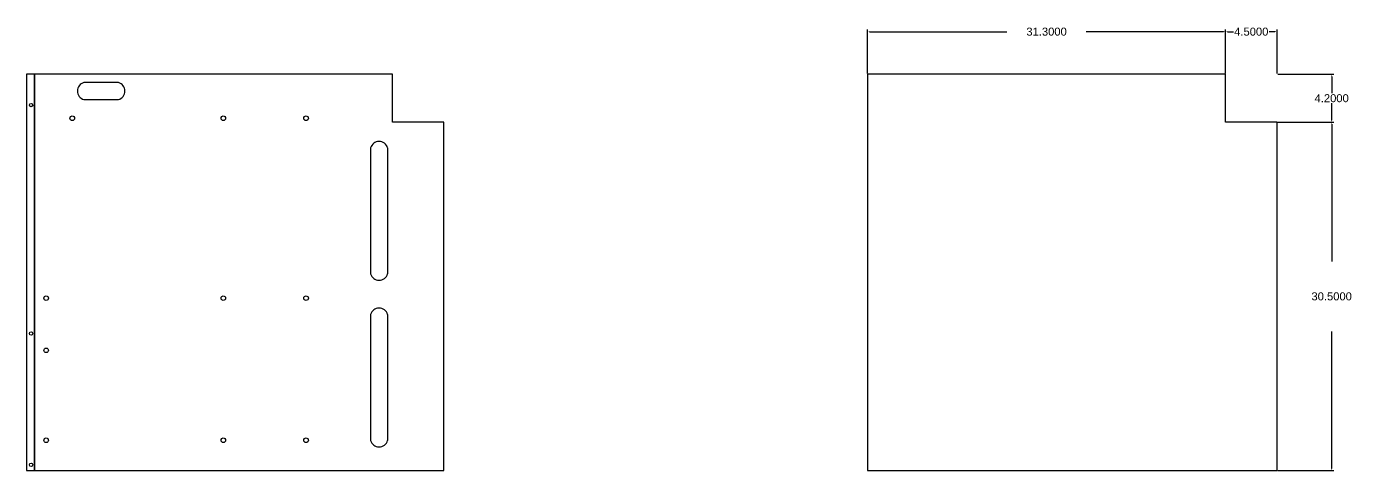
# Model space of a CAD drawing. Header units: millimetres. Extents: x 6 to 273, y 11 to 54.
# Drawn here: x 6.2 to 122.1, y 14.5 to 53.4 of the extents above; entities that cross this region are included whole.
import ezdxf

# ---------------------------------------------------------------- set-up
doc = ezdxf.new("R2010")
doc.units = ezdxf.units.MM
doc.header["$MEASUREMENT"] = 0
doc.linetypes.add('ACAD_ISO10W100', pattern=[18, 12, -3, 0, -3])
doc.layers.add('dim', color=3, linetype='ACAD_ISO10W100')
doc.layers.add('schita', color=2, linetype='Continuous')
doc.styles.get("Standard").update_dxf_attribs({"font": 'arial.ttf'})
doc.dimstyles.get("Standard").update_dxf_attribs({"dimtxt": 0.18, "dimasz": 0.18, "dimexe": 0.18, "dimexo": 0.0625, "dimgap": 0.09, "dimtad": 0, "dimtih": 1, "dimtoh": 1, "dimdec": 4, "dimzin": 0, "dimdsep": 46, "dimtxsty": 'Standard', "dimcen": 0.09, "dimadec": 0, "dimazin": 0, "dimtfac": 1, "dimtdec": 4, "dimtofl": 0, "dimtmove": 0, "dimatfit": 3, "dimfxl": 1, "dimtolj": 1, "dimtzin": 0, "dimarcsym": 0})

# ---------------------------------------------------------------- blocks, each defined once
blk = doc.blocks.new('*D1')
at = {"layer": 'Defpoints', "color": 0, "transparency": 16777216}
for p in [(115.58, 49.23), (115.58, 45.03), (120.36, 45.03)]:
    blk.add_point(p, dxfattribs=at)
at = {"layer": 'dim', "color": 0, "lineweight": -2, "transparency": 16777216}
for p, q in [((115.64, 49.23), (120.54, 49.23)), ((120.36, 49.05), (120.36, 47.58)), ((120.36, 45.21), (120.36, 46.69)), ((115.64, 45.03), (120.54, 45.03))]:
    blk.add_line(p, q, dxfattribs=at)
at = {"layer": 'dim', "color": 0, "transparency": 16777216}
for points in [[(120.33, 49.05), (120.39, 49.05), (120.36, 49.23)], [(120.33, 45.21), (120.39, 45.21), (120.36, 45.03)]]:
    blk.add_solid(points, dxfattribs=at)
at = {"layer": 'dim', "color": 0, "transparency": 16777216, "insert": (120.36, 47.13), "char_height": 0.7, "attachment_point": 5}
blk.add_mtext('\\A1;4.2000', dxfattribs=at)
blk = doc.blocks.new('*D2')
at = {"layer": 'Defpoints', "color": 0, "transparency": 16777216}
for p in [(115.58, 45.03), (115.58, 14.53), (120.36, 14.53)]:
    blk.add_point(p, dxfattribs=at)
at = {"layer": 'dim', "color": 0, "lineweight": -2, "transparency": 16777216}
for p, q in [((115.64, 45.03), (120.54, 45.03)), ((120.36, 44.85), (120.36, 30.23)), ((120.36, 14.71), (120.36, 29.34)), ((115.64, 14.53), (120.54, 14.53))]:
    blk.add_line(p, q, dxfattribs=at)
at = {"layer": 'dim', "color": 0, "transparency": 16777216}
for points in [[(120.33, 44.85), (120.39, 44.85), (120.36, 45.03)], [(120.33, 14.71), (120.39, 14.71), (120.36, 14.53)]]:
    blk.add_solid(points, dxfattribs=at)
at = {"layer": 'dim', "color": 0, "transparency": 16777216, "insert": (120.36, 29.78), "char_height": 0.7, "attachment_point": 5}
blk.add_mtext('\\A1;30.5000', dxfattribs=at)
blk = doc.blocks.new('*D3')
at = {"layer": 'Defpoints', "color": 0, "transparency": 16777216}
for p in [(111.08, 52.96), (79.78, 49.23), (111.08, 49.23)]:
    blk.add_point(p, dxfattribs=at)
at = {"layer": 'dim', "color": 0, "lineweight": -2, "transparency": 16777216}
for p, q in [((79.78, 49.3), (79.78, 53.14)), ((79.96, 52.96), (93.62, 52.96)), ((110.9, 52.96), (97.24, 52.96)), ((111.08, 49.3), (111.08, 53.14))]:
    blk.add_line(p, q, dxfattribs=at)
at = {"layer": 'dim', "color": 0, "transparency": 16777216}
for points in [[(79.96, 52.99), (79.96, 52.93), (79.78, 52.96)], [(110.9, 52.99), (110.9, 52.93), (111.08, 52.96)]]:
    blk.add_solid(points, dxfattribs=at)
at = {"layer": 'dim', "color": 0, "transparency": 16777216, "insert": (95.43, 52.96), "char_height": 0.7, "attachment_point": 5}
blk.add_mtext('\\A1;31.3000', dxfattribs=at)
blk = doc.blocks.new('*D4')
at = {"layer": 'Defpoints', "color": 0, "transparency": 16777216}
for p in [(115.58, 52.96), (111.08, 49.23), (115.58, 49.23)]:
    blk.add_point(p, dxfattribs=at)
at = {"layer": 'dim', "color": 0, "lineweight": -2, "transparency": 16777216}
for p, q in [((111.08, 49.3), (111.08, 53.14)), ((111.26, 52.96), (111.77, 52.96)), ((115.4, 52.96), (114.89, 52.96)), ((115.58, 49.3), (115.58, 53.14))]:
    blk.add_line(p, q, dxfattribs=at)
at = {"layer": 'dim', "color": 0, "transparency": 16777216}
for points in [[(111.26, 52.99), (111.26, 52.93), (111.08, 52.96)], [(115.4, 52.99), (115.4, 52.93), (115.58, 52.96)]]:
    blk.add_solid(points, dxfattribs=at)
at = {"layer": 'dim', "color": 0, "transparency": 16777216, "insert": (113.33, 52.96), "char_height": 0.7, "attachment_point": 5}
blk.add_mtext('\\A1;4.5000', dxfattribs=at)

msp = doc.modelspace()

# ---------------------------------------------------------------- linework, layer by layer
at = {"layer": 'schita'}
for points in [[(6.23257, 49.23265), (6.23257, 14.53265), (6.93257, 14.53265), (6.93257, 49.23265)], [(42.73257, 14.53265), (42.73257, 45.03265), (38.23257, 45.03265), (38.23257, 49.23265), (6.93257, 49.23265), (6.93257, 14.53265)], [(115.5798, 14.53265), (115.5798, 45.03265), (111.0798, 45.03265), (111.0798, 49.23265), (79.7798, 49.23265), (79.7798, 14.53265)]]:
    msp.add_lwpolyline(points, close=True, dxfattribs=at)
for points in [[(11.24712, 48.50878, 0.753906712), (11.24712, 47.01651, 0.069813815), (11.27464, 47.01265), (14.24747, 47.01265, 0.070266002), (14.27517, 47.01656, 0.752496194), (14.27517, 48.50873, 0.070266002), (14.24747, 48.51265), (11.27464, 48.51265, 0.069813815)], [(36.32043, 31.75216, 0.753906712), (37.81271, 31.75216, 0.069813815), (37.81657, 31.77968), (37.81657, 42.75251, 0.070266002), (37.81266, 42.78021, 0.752496194), (36.32048, 42.78021, 0.070266002), (36.31657, 42.75251), (36.31657, 31.77968, 0.069813815)], [(36.32043, 17.16966, 0.753906712), (37.81271, 17.16966, 0.069813815), (37.81657, 17.19718), (37.81657, 28.17002, 0.070266002), (37.81266, 28.19771, 0.752496194), (36.32048, 28.19771, 0.070266002), (36.31657, 28.17002), (36.31657, 17.19718, 0.069813815)]]:
    msp.add_lwpolyline(points, format="xyb", close=True, dxfattribs=at)
at = {"layer": 'schita', "ltscale": 0.05}
for centre in [(6.63257, 46.53265), (6.63257, 26.53265), (6.63257, 15.03265)]:
    msp.add_circle(centre, 0.15, dxfattribs=at)
at = {"layer": 'schita'}
for centre in [(10.23457, 45.37765), (23.44257, 45.37765), (30.68157, 45.37765), (7.94857, 29.62965), (23.44257, 29.62965), (30.68157, 29.62965), (7.94857, 25.05765), (7.94857, 17.18365), (23.44257, 17.18365), (30.68157, 17.18365)]:
    msp.add_circle(centre, 0.2, dxfattribs=at)

# ---------------------------------------------------------------- dimensions: what is measured, and where the dimension line sits
at = {"layer": 'dim'}
for base, p1, p2, picture, middle in [((111.0798, 52.95768), (79.7798, 49.23265), (111.0798, 49.23265), '*D3', (95.4298, 52.95768)), ((115.5798, 52.95768), (111.0798, 49.23265), (115.5798, 49.23265), '*D4', (113.3298, 52.95768))]:
    dim = msp.add_linear_dim(base=base, p1=p1, p2=p2, dimstyle='Standard', override={"dimtxt": 0.7}, dxfattribs=at)
    dim.commit()
    dim.dimension.update_dxf_attribs({"geometry": picture, "text_midpoint": middle})
for base, p1, p2, picture, middle in [((120.36466, 45.03265), (115.5798, 49.23265), (115.5798, 45.03265), '*D1', (120.36466, 47.13265)), ((120.36466, 14.53265), (115.5798, 45.03265), (115.5798, 14.53265), '*D2', (120.36466, 29.78265))]:
    dim = msp.add_linear_dim(base=base, p1=p1, p2=p2, angle=90, dimstyle='Standard', override={"dimtxt": 0.7}, dxfattribs=at)
    dim.commit()
    dim.dimension.update_dxf_attribs({"geometry": picture, "text_midpoint": middle})

doc.saveas('drawing.dxf')
